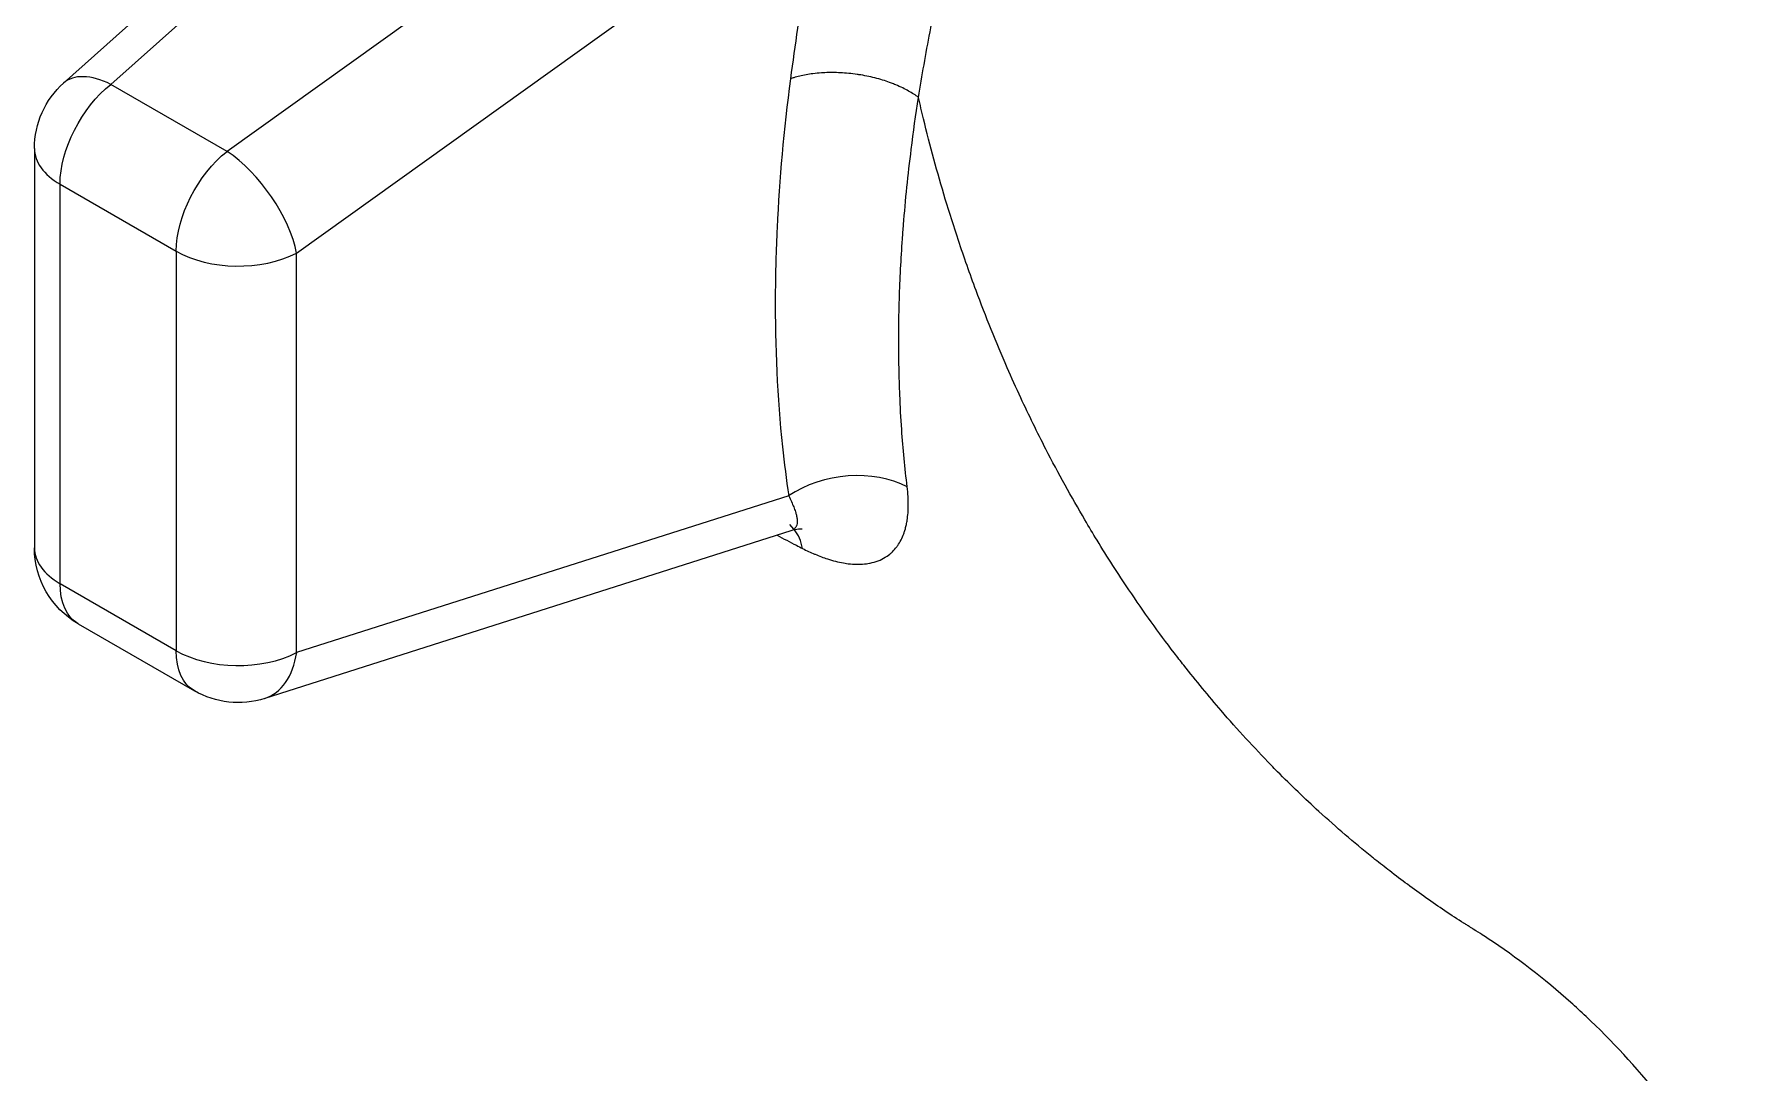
# Model space of a CAD drawing. Header units: millimetres. Extents: x -2122 to 22797, y 3569 to 89276.
# Drawn here: x 6167.3 to 6322.5, y 81522.1 to 81615.7 of the extents above; entities that cross this region are included whole.
import ezdxf

# ---------------------------------------------------------------- set-up
doc = ezdxf.new("R2010")
doc.units = ezdxf.units.MM
doc.header["$LTSCALE"] = 20
doc.layers.add('IA-TRAZ', color=8, linetype='Continuous', lineweight=5)

# ---------------------------------------------------------------- blocks, each defined once
blk = doc.blocks.new('A$C6cb7b9ed')
at = {"color": 0, "linetype": 'Continuous', "lineweight": 0, "extrusion": (2.77556e-16, 0.816497, 0.57735)}
for p, q in [((-2238.39, 5699.83), (-2299.88, 5644.84)), ((-2295.61, 5644.72), (-2235.66, 5698.34)), ((-2227.43, 5680.04), (-2285.14, 5638.68)), ((-2278.87, 5629.52), (-2231.28, 5663.62)), ((-2285.14, 5638.68), (-2295.61, 5644.72)), ((-2302.51, 5638.95), (-2302.51, 5602.95)), ((-2300.2, 5635.73), (-2289.73, 5629.69)), ((-2300.2, 5599.72), (-2300.2, 5635.73)), ((-2289.73, 5629.69), (-2289.73, 5593.68)), ((-2278.87, 5593.51), (-2278.87, 5629.52)), ((-2234.51, 5607.64), (-2278.87, 5593.51)), ((-2234.04, 5604.64), (-2234.41, 5605.07)), ((-2234.33, 5604.48), (-2281.74, 5589.38)), ((-2289.73, 5593.68), (-2300.2, 5599.72)), ((-2298.56, 5596.11), (-2288.09, 5590.06))]:
    blk.add_line(p, q, dxfattribs=at)
at = {"color": 0, "linetype": 'Continuous', "lineweight": 0, "extrusion": (6.17977e-17, 1.11022e-16, -1)}
blk.add_arc((2294.61, 5638.95), 7.9, 0, 48.1929, dxfattribs=at)
at = {"color": 0, "linetype": 'Continuous', "lineweight": 0, "extrusion": (1.17309e-16, 2.22045e-16, -1)}
blk.add_arc((2294.61, 5602.95), 7.9, 300, 0, dxfattribs=at)
at = {"color": 0, "linetype": 'Continuous', "lineweight": 0, "extrusion": (6.17977e-17, 2.22045e-16, -1)}
blk.add_arc((2284.14, 5596.91), 7.9, 252.3313, 300, dxfattribs=at)
at = {"color": 0, "linetype": 'Continuous', "lineweight": 0}
for centre, major_axis, ratio, start_param, end_param in [((-2294.61, 5638.95), (-5.27, 5.89), 0.504779, -0.890941, 0), ((-2294.61, 5638.95), (-7.9, 0), 0.57735, 0, 0.785398), ((-2284.14, 5632.91), (-4.6, 6.42), 0.433151, -2.40131, -0.840257), ((-2284.14, 5632.91), (7.9, 0), 0.57735, -2.356194, -0.83989), ((-2229.24, 5604.24), (-7.82, -1.15), 0.651652, -2.426651, -0.929769), ((-2238.47, 5598.24), (3.73, 6.96), 0.545672, -0.589571, -0.225792), ((-2294.61, 5602.95), (-7.9, 0), 0.57735, 0, 0.785398), ((-2284.14, 5596.91), (7.9, 0), 0.57735, -2.356194, -0.83989), ((-2284.14, 5596.91), (2.4, -7.53), 0.639413, 0, 0.911948)]:
    blk.add_ellipse(centre, major_axis=major_axis, ratio=ratio, start_param=start_param, end_param=end_param, dxfattribs=at)
at = {"color": 0, "linetype": 'Continuous', "lineweight": 0, "extrusion": (-8.87111e-17, 1.79415e-16, -1)}
for centre in [(-2294.61, 5638.95), (-2284.14, 5632.91)]:
    blk.add_ellipse(centre, major_axis=(3.95, 6.84), ratio=0.57735, start_param=-2.356194, end_param=-0.965252, dxfattribs=at)
at = {"color": 0, "linetype": 'Continuous', "lineweight": 0, "extrusion": (-5.72369e-17, 2.89441e-16, -1)}
for centre in [(-2294.61, 5602.95), (-2284.14, 5596.91)]:
    blk.add_ellipse(centre, major_axis=(-3.95, -6.84), ratio=0.57735, start_param=0, end_param=0.785398, dxfattribs=at)
at = {"color": 0, "linetype": 'Continuous', "lineweight": 0}
blk.add_open_spline([(-2231.28, 5663.62), (-2232.53, 5657.42), (-2233.55, 5651.29), (-2234.35, 5645.22)], degree=3, dxfattribs=at)
for points, knots in [([(-2222.81, 5643.55), (-2222.49, 5645.51), (-2222.14, 5647.48), (-2221.77, 5649.45), (-2221.39, 5651.46), (-2220.98, 5653.48), (-2220.55, 5655.5), (-2220.45, 5656.01), (-2220.34, 5656.52), (-2220.22, 5657.03), (-2219.94, 5658.33), (-2219.65, 5659.63), (-2219.35, 5660.93)], [0, 0, 0, 0, 0.00351408, 0.00351408, 0.00351408, 0.00709588, 0.00709588, 0.00709588, 0.00799717, 0.00799717, 0.00799717, 0.01028442, 0.01028442, 0.01028442, 0.01028442]), ([(-2234.35, 5645.22), (-2234.95, 5640.65), (-2235.35, 5636.18), (-2235.56, 5631.8), (-2235.65, 5629.77), (-2235.71, 5627.76), (-2235.72, 5625.77), (-2235.75, 5621.08), (-2235.54, 5616.51), (-2235.07, 5612.07), (-2234.91, 5610.58), (-2234.73, 5609.1), (-2234.51, 5607.64)], [0, 0, 0, 0, 0.00793576, 0.00793576, 0.00793576, 0.01162295, 0.01162295, 0.01162295, 0.02032457, 0.02032457, 0.02032457, 0.02324939, 0.02324939, 0.02324939, 0.02324939]), ([(-2222.81, 5643.55), (-2222.94, 5643.65), (-2223.08, 5643.74), (-2223.22, 5643.84), (-2223.38, 5643.94), (-2223.53, 5644.03), (-2223.7, 5644.12), (-2223.87, 5644.22), (-2224.05, 5644.31), (-2224.23, 5644.4), (-2224.43, 5644.5), (-2224.64, 5644.59), (-2224.86, 5644.68), (-2224.99, 5644.74), (-2225.12, 5644.79), (-2225.25, 5644.84), (-2225.46, 5644.92), (-2225.67, 5644.99), (-2225.88, 5645.06), (-2226.1, 5645.13), (-2226.33, 5645.19), (-2226.56, 5645.26), (-2226.79, 5645.32), (-2227.03, 5645.38), (-2227.27, 5645.43), (-2227.52, 5645.48), (-2227.77, 5645.53), (-2228.02, 5645.57), (-2228.13, 5645.59), (-2228.23, 5645.6), (-2228.34, 5645.62), (-2228.59, 5645.66), (-2228.85, 5645.69), (-2229.1, 5645.71), (-2229.35, 5645.73), (-2229.59, 5645.75), (-2229.84, 5645.77), (-2230.08, 5645.78), (-2230.32, 5645.78), (-2230.56, 5645.78), (-2230.79, 5645.79), (-2231.02, 5645.78), (-2231.25, 5645.77), (-2231.35, 5645.77), (-2231.45, 5645.76), (-2231.56, 5645.75), (-2231.81, 5645.74), (-2232.07, 5645.71), (-2232.32, 5645.68), (-2232.53, 5645.65), (-2232.74, 5645.62), (-2232.94, 5645.59), (-2233.14, 5645.55), (-2233.33, 5645.51), (-2233.52, 5645.46), (-2233.7, 5645.42), (-2233.87, 5645.37), (-2234.04, 5645.32), (-2234.15, 5645.29), (-2234.25, 5645.26), (-2234.35, 5645.22)], [0.0000096, 0.0000096, 0.0000096, 0.0000096, 0.0497414, 0.0497414, 0.0497414, 0.1019767, 0.1019767, 0.1019767, 0.156066, 0.156066, 0.156066, 0.2144811, 0.2144811, 0.2144811, 0.25, 0.25, 0.25, 0.3039582, 0.3039582, 0.3039582, 0.3598643, 0.3598643, 0.3598643, 0.4168277, 0.4168277, 0.4168277, 0.4748482, 0.4748482, 0.4748482, 0.5, 0.5, 0.5, 0.5581479, 0.5581479, 0.5581479, 0.6150775, 0.6150775, 0.6150775, 0.6709528, 0.6709528, 0.6709528, 0.7251322, 0.7251322, 0.7251322, 0.75, 0.75, 0.75, 0.8125, 0.8125, 0.8125, 0.8666862, 0.8666862, 0.8666862, 0.918887, 0.918887, 0.918887, 0.9689211, 0.9689211, 0.9689211, 1, 1, 1, 1]), ([(-2223.83, 5608.45), (-2224.03, 5610.14), (-2224.2, 5611.87), (-2224.32, 5613.61), (-2224.39, 5614.65), (-2224.45, 5615.69), (-2224.49, 5616.74), (-2224.49, 5616.83), (-2224.5, 5616.91), (-2224.5, 5617), (-2224.53, 5617.83), (-2224.56, 5618.66), (-2224.57, 5619.5), (-2224.59, 5620.46), (-2224.59, 5621.44), (-2224.58, 5622.41), (-2224.58, 5623.39), (-2224.56, 5624.37), (-2224.53, 5625.36), (-2224.53, 5625.37), (-2224.53, 5625.39), (-2224.53, 5625.4), (-2224.47, 5627.18), (-2224.38, 5628.98), (-2224.25, 5630.79), (-2224.22, 5631.22), (-2224.19, 5631.65), (-2224.16, 5632.08), (-2223.98, 5634.31), (-2223.75, 5636.58), (-2223.46, 5638.86), (-2223.27, 5640.41), (-2223.05, 5641.98), (-2222.81, 5643.55)], [0, 0, 0, 0, 0.00347867, 0.00347867, 0.00347867, 0.00553998, 0.00553998, 0.00553998, 0.00570604, 0.00570604, 0.00570604, 0.0073262, 0.0073262, 0.0073262, 0.00918983, 0.00918983, 0.00918983, 0.01105345, 0.01105345, 0.01105345, 0.01107996, 0.01107996, 0.01107996, 0.01444235, 0.01444235, 0.01444235, 0.01523177, 0.01523177, 0.01523177, 0.0193619, 0.0193619, 0.0193619, 0.02215991, 0.02215991, 0.02215991, 0.02215991]), ([(-2172.8, 5568.6), (-2172.87, 5568.65), (-2172.96, 5568.7), (-2173.04, 5568.75), (-2173.13, 5568.81), (-2173.22, 5568.86), (-2173.31, 5568.92), (-2173.4, 5568.98), (-2173.5, 5569.04), (-2173.6, 5569.1), (-2173.6, 5569.1), (-2173.61, 5569.11), (-2173.62, 5569.11), (-2173.63, 5569.12), (-2173.64, 5569.13), (-2173.65, 5569.13), (-2174.18, 5569.46), (-2174.76, 5569.84), (-2175.37, 5570.25), (-2175.91, 5570.61), (-2176.48, 5571.01), (-2177.06, 5571.42), (-2177.6, 5571.8), (-2178.16, 5572.21), (-2178.73, 5572.63), (-2179.25, 5573.02), (-2179.79, 5573.42), (-2180.33, 5573.84), (-2180.77, 5574.18), (-2181.21, 5574.53), (-2181.66, 5574.88), (-2181.75, 5574.96), (-2181.85, 5575.03), (-2181.94, 5575.11), (-2183.54, 5576.39), (-2185.13, 5577.76), (-2186.72, 5579.2), (-2187.96, 5580.34), (-2189.21, 5581.54), (-2190.44, 5582.78), (-2190.64, 5582.98), (-2190.83, 5583.17), (-2191.02, 5583.37), (-2192.54, 5584.93), (-2194.05, 5586.57), (-2195.53, 5588.28), (-2196.66, 5589.6), (-2197.78, 5590.96), (-2198.89, 5592.37), (-2199.18, 5592.74), (-2199.47, 5593.12), (-2199.76, 5593.49), (-2201.15, 5595.31), (-2202.51, 5597.2), (-2203.84, 5599.17), (-2204.81, 5600.62), (-2205.77, 5602.11), (-2206.71, 5603.64), (-2207.08, 5604.24), (-2207.45, 5604.86), (-2207.81, 5605.47), (-2209.02, 5607.53), (-2210.2, 5609.66), (-2211.32, 5611.84), (-2212.1, 5613.36), (-2212.85, 5614.9), (-2213.59, 5616.47), (-2214, 5617.37), (-2214.41, 5618.28), (-2214.81, 5619.19), (-2215.8, 5621.46), (-2216.74, 5623.78), (-2217.62, 5626.15), (-2218.18, 5627.64), (-2218.7, 5629.14), (-2219.21, 5630.66), (-2219.62, 5631.89), (-2220.01, 5633.14), (-2220.39, 5634.39), (-2221.11, 5636.77), (-2221.76, 5639.18), (-2222.36, 5641.62), (-2222.51, 5642.26), (-2222.66, 5642.91), (-2222.81, 5643.55)], [0.66505947, 0.66505947, 0.66505947, 0.66505947, 0.66558837, 0.66558837, 0.66558837, 0.66610153, 0.66610153, 0.66610153, 0.6665809, 0.6665809, 0.6665809, 0.6666147, 0.6666147, 0.6666147, 0.66666667, 0.66666667, 0.66666667, 0.66919148, 0.66919148, 0.66919148, 0.67137821, 0.67137821, 0.67137821, 0.67339379, 0.67339379, 0.67339379, 0.67524379, 0.67524379, 0.67524379, 0.67676593, 0.67676593, 0.67676593, 0.67708333, 0.67708333, 0.67708333, 0.68253404, 0.68253404, 0.68253404, 0.68682662, 0.68682662, 0.68682662, 0.6875, 0.6875, 0.6875, 0.69279537, 0.69279537, 0.69279537, 0.69684877, 0.69684877, 0.69684877, 0.69791667, 0.69791667, 0.69791667, 0.70304852, 0.70304852, 0.70304852, 0.70683266, 0.70683266, 0.70683266, 0.70833333, 0.70833333, 0.70833333, 0.71332346, 0.71332346, 0.71332346, 0.71677852, 0.71677852, 0.71677852, 0.71875, 0.71875, 0.71875, 0.72363195, 0.72363195, 0.72363195, 0.72668655, 0.72668655, 0.72668655, 0.72916667, 0.72916667, 0.72916667, 0.73386086, 0.73386086, 0.73386086, 0.73509286, 0.73509286, 0.73509286, 0.73509286]), ([(-2234.51, 5607.64), (-2234.42, 5607.46), (-2234.34, 5607.29), (-2234.26, 5607.12), (-2234.19, 5606.95), (-2234.12, 5606.79), (-2234.06, 5606.64), (-2234, 5606.49), (-2233.94, 5606.34), (-2233.9, 5606.2), (-2233.87, 5606.1), (-2233.84, 5606), (-2233.82, 5605.9), (-2233.81, 5605.87), (-2233.8, 5605.83), (-2233.8, 5605.8), (-2233.78, 5605.7), (-2233.76, 5605.6), (-2233.75, 5605.51), (-2233.75, 5605.42), (-2233.75, 5605.34), (-2233.75, 5605.26), (-2233.75, 5605.25), (-2233.75, 5605.25), (-2233.75, 5605.24), (-2233.76, 5605.21), (-2233.76, 5605.17), (-2233.76, 5605.14), (-2233.78, 5605.07), (-2233.8, 5605), (-2233.82, 5604.93), (-2233.83, 5604.92), (-2233.83, 5604.9), (-2233.84, 5604.88), (-2233.86, 5604.84), (-2233.89, 5604.8), (-2233.92, 5604.76), (-2233.94, 5604.73), (-2233.96, 5604.7), (-2233.99, 5604.68), (-2234.03, 5604.63), (-2234.09, 5604.59), (-2234.15, 5604.56), (-2234.21, 5604.53), (-2234.27, 5604.5), (-2234.33, 5604.48)], [0, 0, 0, 0, 0.000457471, 0.000457471, 0.000457471, 0.000914943, 0.000914943, 0.000914943, 0.001370487, 0.001370487, 0.001370487, 0.001705537, 0.001705537, 0.001705537, 0.001823378, 0.001823378, 0.001823378, 0.002190842, 0.002190842, 0.002190842, 0.002537967, 0.002537967, 0.002537967, 0.002558306, 0.002558306, 0.002558306, 0.002716189, 0.002716189, 0.002716189, 0.003062413, 0.003062413, 0.003062413, 0.003153407, 0.003153407, 0.003153407, 0.003411075, 0.003411075, 0.003411075, 0.003583269, 0.003583269, 0.003583269, 0.003923556, 0.003923556, 0.003923556, 0.004214078, 0.004214078, 0.004214078, 0.004214078]), ([(-2233.26, 5602.9), (-2233.08, 5602.8), (-2232.9, 5602.71), (-2232.72, 5602.63), (-2232.53, 5602.54), (-2232.35, 5602.46), (-2232.17, 5602.39), (-2232.16, 5602.38), (-2232.14, 5602.37), (-2232.12, 5602.37), (-2231.93, 5602.29), (-2231.75, 5602.21), (-2231.56, 5602.14), (-2231.38, 5602.08), (-2231.2, 5602.01), (-2231.02, 5601.96), (-2231.02, 5601.96), (-2231.01, 5601.95), (-2231.01, 5601.95), (-2230.51, 5601.79), (-2230.04, 5601.67), (-2229.58, 5601.6), (-2229.38, 5601.56), (-2229.19, 5601.53), (-2229, 5601.51), (-2228.98, 5601.51), (-2228.97, 5601.51), (-2228.95, 5601.51), (-2228.7, 5601.49), (-2228.45, 5601.47), (-2228.21, 5601.48), (-2227.97, 5601.48), (-2227.73, 5601.49), (-2227.51, 5601.52), (-2227.41, 5601.53), (-2227.32, 5601.55), (-2227.23, 5601.57), (-2227.21, 5601.57), (-2227.19, 5601.57), (-2227.16, 5601.58), (-2226.91, 5601.63), (-2226.67, 5601.7), (-2226.44, 5601.79), (-2226.21, 5601.87), (-2226, 5601.98), (-2225.8, 5602.1), (-2225.78, 5602.11), (-2225.76, 5602.13), (-2225.74, 5602.14), (-2225.58, 5602.24), (-2225.43, 5602.35), (-2225.29, 5602.48), (-2225.26, 5602.5), (-2225.24, 5602.52), (-2225.21, 5602.54), (-2225.2, 5602.56), (-2225.18, 5602.58), (-2225.16, 5602.6), (-2225.02, 5602.73), (-2224.9, 5602.87), (-2224.78, 5603.02), (-2224.76, 5603.05), (-2224.74, 5603.07), (-2224.73, 5603.09), (-2224.71, 5603.12), (-2224.7, 5603.14), (-2224.68, 5603.16), (-2224.46, 5603.48), (-2224.28, 5603.83), (-2224.13, 5604.23), (-2224.1, 5604.32), (-2224.07, 5604.41), (-2224.04, 5604.51), (-2224.03, 5604.53), (-2224.03, 5604.56), (-2224.02, 5604.59), (-2224, 5604.65), (-2223.98, 5604.71), (-2223.97, 5604.78), (-2223.93, 5604.9), (-2223.91, 5605.03), (-2223.88, 5605.15), (-2223.87, 5605.22), (-2223.85, 5605.3), (-2223.84, 5605.37), (-2223.84, 5605.39), (-2223.83, 5605.42), (-2223.83, 5605.44), (-2223.8, 5605.66), (-2223.77, 5605.88), (-2223.75, 5606.11), (-2223.75, 5606.18), (-2223.74, 5606.24), (-2223.74, 5606.31), (-2223.74, 5606.33), (-2223.74, 5606.35), (-2223.74, 5606.37), (-2223.72, 5606.76), (-2223.72, 5607.17), (-2223.75, 5607.59), (-2223.76, 5607.87), (-2223.79, 5608.15), (-2223.83, 5608.45)], [0, 0, 0, 0, 0.00037452, 0.00037452, 0.00037452, 0.00075462, 0.00075462, 0.00075462, 0.00078922, 0.00078922, 0.00078922, 0.00119168, 0.00119168, 0.00119168, 0.00157844, 0.00157844, 0.00157844, 0.00159303, 0.00159303, 0.00159303, 0.00268145, 0.00268145, 0.00268145, 0.00315688, 0.00315688, 0.00315688, 0.0031945, 0.0031945, 0.0031945, 0.00383001, 0.00383001, 0.00383001, 0.00446476, 0.00446476, 0.00446476, 0.00473532, 0.00473532, 0.00473532, 0.00479883, 0.00479883, 0.00479883, 0.00556259, 0.00556259, 0.00556259, 0.00631376, 0.00631376, 0.00631376, 0.00639503, 0.00639503, 0.00639503, 0.00699909, 0.00699909, 0.00699909, 0.00710298, 0.00710298, 0.00710298, 0.00718938, 0.00718938, 0.00718938, 0.00779831, 0.00779831, 0.00779831, 0.0078922, 0.0078922, 0.0078922, 0.00797942, 0.00797942, 0.00797942, 0.00919585, 0.00919585, 0.00919585, 0.00947064, 0.00947064, 0.00947064, 0.00954629, 0.00954629, 0.00954629, 0.00972774, 0.00972774, 0.00972774, 0.01007212, 0.01007212, 0.01007212, 0.01025986, 0.01025986, 0.01025986, 0.01032315, 0.01032315, 0.01032315, 0.01088795, 0.01088795, 0.01088795, 0.01104908, 0.01104908, 0.01104908, 0.01109558, 0.01109558, 0.01109558, 0.01202646, 0.01202646, 0.01202646, 0.01262752, 0.01262752, 0.01262752, 0.01262752]), ([(-2233.31, 5604.63), (-2233.31, 5604.63), (-2233.31, 5604.63), (-2233.33, 5604.63), (-2233.45, 5604.64), (-2233.8, 5604.61), (-2234.06, 5604.57), (-2234.33, 5604.48)], [4.329801, 4.329801, 4.329801, 4.329801, 4.476664, 4.476664, 6.291182, 6.291182, 8.102186, 8.102186, 8.102186, 8.102186]), ([(-2235.56, 5604.09), (-2234.98, 5603.78), (-2234.4, 5603.48), (-2233.63, 5603.09), (-2233.44, 5602.99), (-2233.26, 5602.9)], [0.009819127, 0.009819127, 0.009819127, 0.009819127, 0.011033185, 0.011033185, 0.011413429, 0.011413429, 0.011413429, 0.011413429]), ([(-2162.63, 5560.72), (-2163.09, 5561.15), (-2163.54, 5561.57), (-2164, 5561.98), (-2166.4, 5564.12), (-2168.89, 5566.04), (-2171.44, 5567.73), (-2171.78, 5567.95), (-2172.11, 5568.17), (-2172.8, 5568.6)], [0.61819101, 0.61819101, 0.61819101, 0.61819101, 0.625, 0.625, 0.625, 0.66041667, 0.66041667, 0.66041667, 0.66505947, 0.66505947, 0.66505947, 0.66505947]), ([(-2147.26, 5540.24), (-2147.88, 5541.41), (-2148.52, 5542.57), (-2151.24, 5547.2), (-2153.53, 5550.51), (-2158.1, 5556.14), (-2160.31, 5558.54), (-2162.63, 5560.72)], [0.52803974, 0.52803974, 0.52803974, 0.52803974, 0.54166667, 0.54166667, 0.58333333, 0.58333333, 0.61819101, 0.61819101, 0.61819101, 0.61819101])]:
    blk.add_open_spline(points, degree=3, knots=knots, dxfattribs=at)

msp = doc.modelspace()

# ---------------------------------------------------------------- block references
at = {"layer": 'IA-TRAZ'}
msp.add_blockref('A$C6cb7b9ed', (8469.77, 75966.46, 10192.11), dxfattribs=at)

doc.saveas('drawing.dxf')
